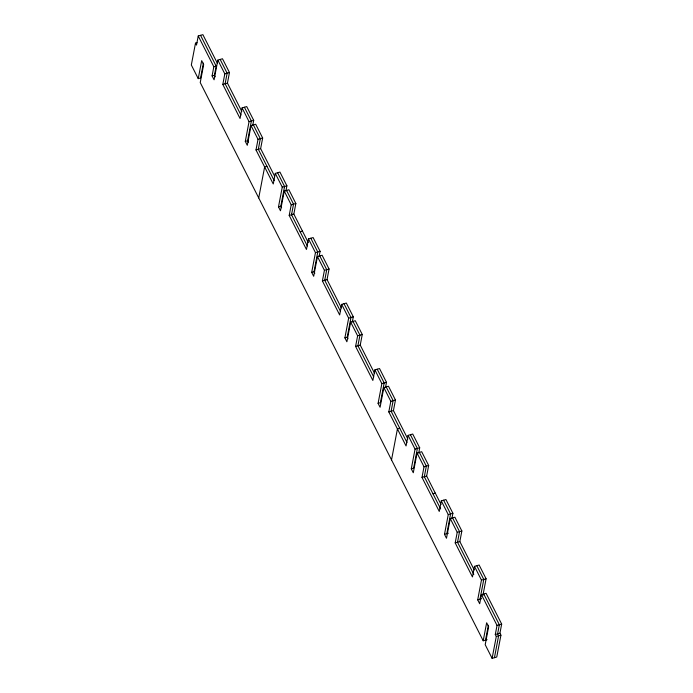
<?xml version="1.0" encoding="UTF-8"?>
<svg xmlns="http://www.w3.org/2000/svg" width="693" height="693" viewBox="0 0 693 693"><rect width="100%" height="100%" fill="white"/><g stroke="black" fill="none" stroke-linecap="round" stroke-linejoin="round"><path stroke-width="1.04" d="M307.346 245.98L291.519 214.761L291.71 213.782M197.037 42.706L195.495 43.148L191.329 64.986L198.241 78.63L200.563 77.971L203.395 63.132M217.498 63.505L202.876 34.65L198.233 35.984L196.491 45.114L195.495 43.148M198.241 78.63L201.68 60.62L203.673 64.553L200.234 82.562L483.212 640.774L487.075 639.665M241.831 111.495L227.443 83.117L229.461 72.514L222.488 58.766L217.845 60.1L214.085 79.825L212.093 75.892L213.834 66.762L198.233 35.984M215.211 76.802L214.414 75.225L216.155 66.095L200.554 35.317M252.711 125.52L253.699 120.331L246.725 106.575L242.082 107.909L240.064 118.503L222.799 84.442L224.818 73.848L217.845 60.1M274.549 176.039L260.637 148.605L262.664 138.011L255.691 124.255L251.048 125.589L247.288 145.313L245.296 141.381L249.056 121.656L242.082 107.909M248.415 142.29L247.618 140.722L251.377 120.998L244.404 107.242M285.906 191.008L286.902 185.819L279.929 172.063L275.286 173.397L273.259 183.992L256.003 149.939L258.021 139.345L251.048 125.589M258.723 197.938L264.631 166.97L266.952 166.303M308.229 242.481L293.841 214.102L295.859 203.499L288.886 189.752L284.251 191.077L280.483 210.802L278.491 206.878L282.259 187.153L275.286 173.397M281.609 207.779L280.812 206.211L284.58 186.486L277.607 172.73M319.109 256.505L320.097 251.316L313.123 237.56L308.48 238.894L306.462 249.489L289.198 215.428L291.216 204.833L284.251 191.077M289.198 215.428L291.519 214.761L293.537 204.166L286.573 190.419M341.424 307.969L327.044 279.591L329.062 268.997L322.089 255.241L317.446 256.575L313.686 276.299L311.694 272.366L315.454 252.642L308.48 238.894M314.813 273.276L314.016 271.699L317.775 251.975L310.802 238.227M352.313 321.994L353.3 316.805L346.327 303.049L341.684 304.383L339.665 314.977L322.401 280.925L324.419 270.331L317.446 256.575M374.627 373.466L360.239 345.088L362.266 334.485L355.292 320.738L350.649 322.063L346.89 341.788L344.897 337.863L348.657 318.139L341.684 304.383M348.016 338.764L347.21 337.196L350.979 317.472L344.005 303.716M385.507 387.491L386.495 382.302L379.53 368.546L374.887 369.871L372.86 380.474L355.596 346.413L357.623 335.819L350.649 322.063M407.83 438.955L393.442 410.577L395.46 399.982L388.487 386.226L383.844 387.56L380.085 407.285L378.092 403.352L381.86 383.627L374.887 369.871M418.711 452.979L419.698 447.791L412.725 434.035L408.082 435.369L406.063 445.963L388.799 411.911L390.817 401.316L383.844 387.56M391.519 459.909L397.427 428.932L399.748 428.265M441.025 504.452L426.645 476.065L428.664 465.471L421.69 451.723L417.047 453.049L413.288 472.773L411.296 468.849L415.055 449.125L408.082 435.369M451.905 518.477L452.901 513.279L445.928 499.532L441.285 500.857L439.267 511.46L422.002 477.399L424.021 466.805L417.047 453.049M474.229 569.941L459.84 541.562L461.859 530.968L454.894 517.212L450.251 518.546L446.483 538.27L444.49 534.338L448.258 514.613L441.285 500.857M446.812 533.671L450.58 513.946L443.607 500.199M482.934 595.382L486.096 578.776L479.123 565.02L474.488 566.354L472.461 576.948L455.197 542.896L457.224 532.302L450.251 518.546M483.212 640.774L486.651 622.764L488.643 626.697L485.204 644.707L492.117 658.35L496.76 657.016L500.926 635.178L499.93 633.211L501.671 624.081L486.07 593.303L481.427 594.629L479.686 603.759L477.694 599.835L481.453 580.11L474.488 566.354M480.015 599.168L483.775 579.443L476.81 565.687M485.533 640.107L488.357 625.277M492.117 658.35L496.283 636.503L495.287 634.545L497.028 625.415L481.427 594.629M494.438 657.683L498.605 635.836L497.609 633.878L499.35 624.748L483.749 593.97M213.834 66.762L216.155 66.095M212.093 75.892L214.414 75.225M224.818 73.848L229.461 72.514M222.799 84.442L227.443 83.117M249.056 121.656L253.699 120.331M245.296 141.381L247.618 140.722M258.021 139.345L262.664 138.011M256.003 149.939L260.637 148.605M282.259 187.153L286.902 185.819M278.491 206.878L280.812 206.211M295.859 203.499L291.216 204.833M291.519 214.761L293.841 214.102M300.156 231.791L302.477 231.124M315.454 252.642L320.097 251.316M311.694 272.366L314.016 271.699M324.419 270.331L329.062 268.997M322.401 280.925L327.044 279.591M348.657 318.139L353.3 316.805M344.897 337.863L347.21 337.196M357.623 335.819L362.266 334.485M355.596 346.413L360.239 345.088M381.86 383.627L386.495 382.302M378.092 403.352L380.414 402.685L384.173 382.96L377.209 369.213M390.817 401.316L395.46 399.982M388.799 411.911L393.442 410.577M419.698 447.791L415.055 449.125M428.664 465.471L424.021 466.805M426.645 476.065L422.002 477.399M432.952 493.762L435.273 493.095M448.258 514.613L452.901 513.279M444.49 534.338L448.362 533.229M457.224 532.302L461.859 530.968M455.197 542.896L459.84 541.562M481.453 580.11L486.096 578.776M477.694 599.835L481.566 598.717M497.028 625.415L501.671 624.081M495.287 634.545L499.93 633.211M496.283 636.503L500.926 635.178M411.296 468.849L413.617 468.182L417.377 448.458L410.403 434.702M220.166 59.433L227.139 73.181L225.121 83.784L240.947 114.995M253.369 124.922L260.343 138.678L258.316 149.272L274.142 180.492M319.768 255.908L326.741 269.664L324.722 280.258L340.549 311.478M352.971 321.396L359.944 335.152L357.917 345.746L373.744 376.966M386.166 386.893L393.139 400.649L391.121 411.244L406.947 442.463M419.369 452.382L426.342 466.138L424.324 476.732L440.627 508.896M452.572 517.879L459.546 531.635L457.519 542.229L473.821 574.393"/></g></svg>
